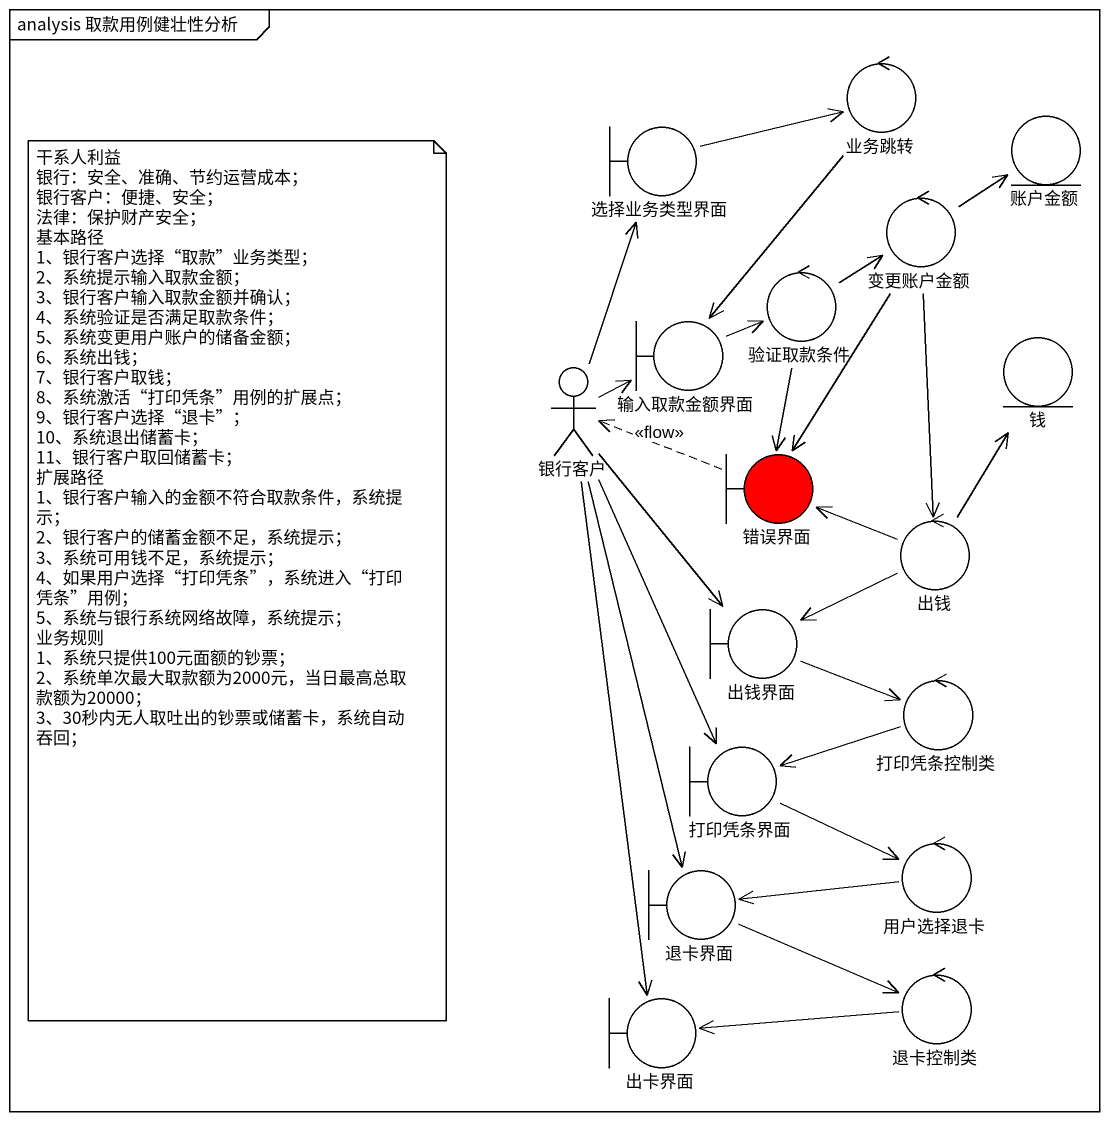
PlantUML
@startuml
mainframe analysis 取款用例健壮性分析
control 业务跳转
entity 账户金额
boundary 选择业务类型界面
control 变更账户金额
boundary 输入取款金额界面
control 验证取款条件
actor 银行客户
entity 钱
boundary 错误界面 #FF0000
control 出钱
boundary 出钱界面
control 打印凭条控制类
boundary 打印凭条界面
boundary 退卡界面
control 用户选择退卡
boundary 出卡界面
control 退卡控制类
业务跳转 --> 输入取款金额界面
选择业务类型界面 -right-> 业务跳转
变更账户金额 -up-> 账户金额
变更账户金额 --> 错误界面
变更账户金额 --> 出钱
输入取款金额界面 -right-> 验证取款条件
验证取款条件 -up-> 变更账户金额
验证取款条件 --> 错误界面
银行客户 -up-> 选择业务类型界面
银行客户 -up-> 输入取款金额界面
银行客户 --> 出钱界面
银行客户 --> 打印凭条界面
银行客户 --> 退卡界面
银行客户 --> 出卡界面
错误界面 .left.> 银行客户 : <<flow>>
出钱 -up-> 钱
出钱 -left-> 错误界面
出钱 -left-> 出钱界面
出钱界面 -right-> 打印凭条控制类
打印凭条控制类 -left-> 打印凭条界面
打印凭条界面 -right-> 用户选择退卡
退卡界面 -right-> 退卡控制类
用户选择退卡 -left-> 退卡界面
退卡控制类 -left-> 出卡界面
note as N1
  干系人利益
  银行：安全、准确、节约运营成本；
  银行客户：便捷、安全；
  法律：保护财产安全；
  基本路径
  1、银行客户选择“取款”业务类型；
  2、系统提示输入取款金额；
  3、银行客户输入取款金额并确认；
  4、系统验证是否满足取款条件；
  5、系统变更用户账户的储备金额；
  6、系统出钱；
  7、银行客户取钱；
  8、系统激活“打印凭条”用例的扩展点；
  9、银行客户选择“退卡”；
  10、系统退出储蓄卡；
  11、银行客户取回储蓄卡；
  扩展路径
  1、银行客户输入的金额不符合取款条件，系统提示；
  2、银行客户的储蓄金额不足，系统提示；
  3、系统可用钱不足，系统提示；
  4、如果用户选择“打印凭条”，系统进入“打印凭条”用例；
  5、系统与银行系统网络故障，系统提示；
  业务规则
  1、系统只提供100元面额的钞票；
  2、系统单次最大取款额为2000元，当日最高总取款额为20000；
  3、30秒内无人取吐出的钞票或储蓄卡，系统自动吞回；
end note
@enduml
